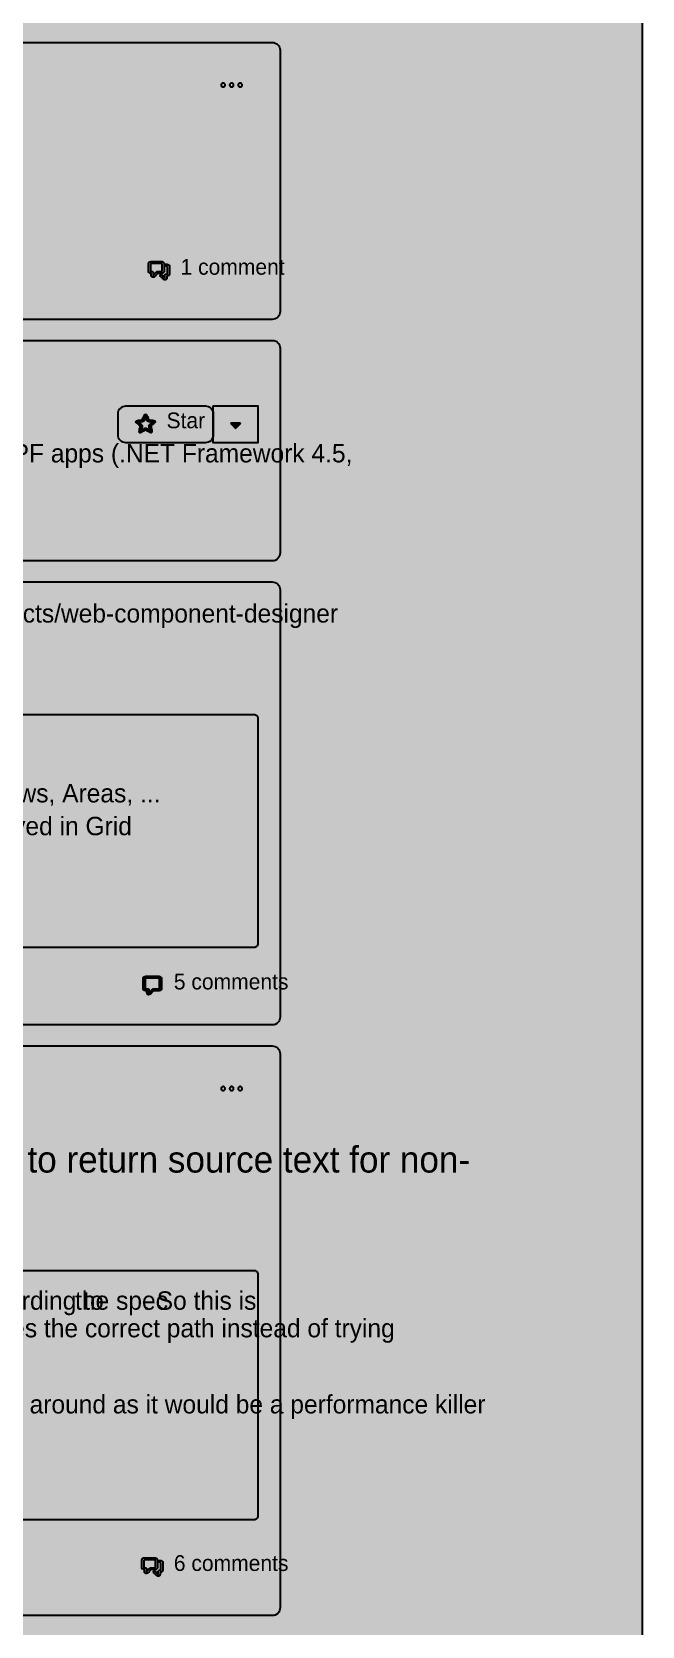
# Model space of a CAD drawing. Extents: x 0 to 2255, y 1 to 8699.
# Drawn here: x 815 to 1280, y 2908 to 4123 of the extents above; entities that cross this region are included whole.
import ezdxf

# ---------------------------------------------------------------- set-up
doc = ezdxf.new("R2010")
doc.units = 0

msp = doc.modelspace()

# ---------------------------------------------------------------- hatches: boundary and pattern name
at = {"true_color": 0x0d1117}
for points in [[(0, 8699), (1280, 8699), (1280, 0.8), (0, 0.8)], [(0, 8635), (1280, 8635), (1280, 0.8), (0, 0.8)], [(350, 4114.6), (998, 4114.6), (998, 4114.6), (999.2, 4114.5), (1000.3, 4114.1), (1001.4, 4113.6), (1002.3, 4112.8), (1003, 4111.9), (1003.6, 4110.9), (1003.9, 4109.8), (1004, 4108.6), (1004, 3909.6), (1004, 3909.6), (1003.9, 3908.4), (1003.6, 3907.3), (1003, 3906.3), (1002.3, 3905.3), (1001.4, 3904.6), (1000.3, 3904), (999.2, 3903.7), (998, 3903.6), (350, 3903.6), (350, 3903.6), (348.8, 3903.7), (347.7, 3904), (346.7, 3904.6), (345.8, 3905.3), (345, 3906.3), (344.5, 3907.3), (344.1, 3908.4), (344, 3909.6), (344, 4108.6), (344, 4108.6), (344.1, 4109.8), (344.5, 4110.9), (345, 4111.9), (345.8, 4112.8), (346.7, 4113.6), (347.7, 4114.1), (348.8, 4114.5), (350, 4114.6)], [(350, 3887.6), (998, 3887.6), (998, 3887.6), (999.2, 3887.5), (1000.3, 3887.1), (1001.4, 3886.6), (1002.3, 3885.8), (1003, 3884.9), (1003.6, 3883.9), (1003.9, 3882.8), (1004, 3881.6), (1004, 3725.6), (1004, 3725.6), (1003.9, 3724.4), (1003.6, 3723.3), (1003, 3722.3), (1002.3, 3721.3), (1001.4, 3720.6), (1000.3, 3720), (999.2, 3719.7), (998, 3719.6), (350, 3719.6), (350, 3719.6), (348.8, 3719.7), (347.7, 3720), (346.7, 3720.6), (345.8, 3721.3), (345, 3722.3), (344.5, 3723.3), (344.1, 3724.4), (344, 3725.6), (344, 3881.6), (344, 3881.6), (344.1, 3882.8), (344.5, 3883.9), (345, 3884.9), (345.8, 3885.8), (346.7, 3886.6), (347.7, 3887.1), (348.8, 3887.5), (350, 3887.6)], [(350, 3703.6), (998, 3703.6), (998, 3703.6), (999.2, 3703.5), (1000.3, 3703.1), (1001.4, 3702.6), (1002.3, 3701.8), (1003, 3700.9), (1003.6, 3699.9), (1003.9, 3698.8), (1004, 3697.6), (1004, 3372.1), (1004, 3372.1), (1003.9, 3370.9), (1003.6, 3369.8), (1003, 3368.8), (1002.3, 3367.8), (1001.4, 3367.1), (1000.3, 3366.5), (999.2, 3366.2), (998, 3366.1), (350, 3366.1), (350, 3366.1), (348.8, 3366.2), (347.7, 3366.5), (346.7, 3367.1), (345.8, 3367.8), (345, 3368.8), (344.5, 3369.8), (344.1, 3370.9), (344, 3372.1), (344, 3697.6), (344, 3697.6), (344.1, 3698.8), (344.5, 3699.9), (345, 3700.9), (345.8, 3701.8), (346.7, 3702.6), (347.7, 3703.1), (348.8, 3703.5), (350, 3703.6)], [(350, 3350.1), (998, 3350.1), (998, 3350.1), (999.2, 3350), (1000.3, 3349.6), (1001.4, 3349.1), (1002.3, 3348.3), (1003, 3347.4), (1003.6, 3346.4), (1003.9, 3345.3), (1004, 3344.1), (1004, 2922.1), (1004, 2922.1), (1003.9, 2920.9), (1003.6, 2919.8), (1003, 2918.8), (1002.3, 2917.8), (1001.4, 2917.1), (1000.3, 2916.5), (999.2, 2916.2), (998, 2916.1), (350, 2916.1), (350, 2916.1), (348.8, 2916.2), (347.7, 2916.5), (346.7, 2917.1), (345.8, 2917.8), (345, 2918.8), (344.5, 2919.8), (344.1, 2920.9), (344, 2922.1), (344, 3344.1), (344, 3344.1), (344.1, 3345.3), (344.5, 3346.4), (345, 3347.4), (345.8, 3348.3), (346.7, 3349.1), (347.7, 3349.6), (348.8, 3350), (350, 3350.1)]]:
    msp.add_hatch(color=256, dxfattribs=at).paths.add_polyline_path(points, flags=0)
at = {"true_color": 0x010409}
msp.add_hatch(color=256, dxfattribs=at).paths.add_polyline_path([(0, 8635), (1280, 8635), (1280, 0.8), (0, 0.8)], flags=0)
at = {"true_color": 0x9198a1}
h = msp.add_hatch(color=256, dxfattribs=at)
h.paths.add_polyline_path([(967, 4080.6), (967.2, 4080.6), (967.3, 4080.6), (967.5, 4080.6), (967.6, 4080.7), (967.7, 4080.8), (967.9, 4080.8), (968, 4080.9), (968.1, 4081), (968.2, 4081.1), (968.3, 4081.3), (968.4, 4081.4), (968.4, 4081.5), (968.5, 4081.6), (968.5, 4081.8), (968.5, 4081.9), (968.5, 4082.1), (968.5, 4082.2), (968.5, 4082.4), (968.5, 4082.5), (968.4, 4082.7), (968.4, 4082.8), (968.3, 4082.9), (968.2, 4083), (968.1, 4083.1), (968, 4083.2), (967.9, 4083.3), (967.7, 4083.4), (967.6, 4083.5), (967.5, 4083.5), (967.3, 4083.6), (967.2, 4083.6), (967, 4083.6), (966.9, 4083.6), (966.7, 4083.6), (966.6, 4083.5), (966.5, 4083.5), (966.3, 4083.4), (966.2, 4083.3), (966.1, 4083.2), (966, 4083.1), (965.9, 4083), (965.8, 4082.9), (965.7, 4082.8), (965.6, 4082.7), (965.6, 4082.5), (965.6, 4082.4), (965.5, 4082.2), (965.5, 4082.1), (965.5, 4081.9), (965.6, 4081.8), (965.6, 4081.6), (965.6, 4081.5), (965.7, 4081.4), (965.8, 4081.3), (965.9, 4081.1), (966, 4081), (966.1, 4080.9), (966.2, 4080.8), (966.3, 4080.8), (966.5, 4080.7), (966.6, 4080.6), (966.7, 4080.6), (966.9, 4080.6), (967, 4080.6)], flags=0)
h.paths.add_polyline_path([(960.5, 4080.6), (960.7, 4080.6), (960.8, 4080.6), (961, 4080.6), (961.1, 4080.7), (961.2, 4080.8), (961.4, 4080.8), (961.5, 4080.9), (961.6, 4081), (961.7, 4081.1), (961.8, 4081.3), (961.9, 4081.4), (961.9, 4081.5), (962, 4081.6), (962, 4081.8), (962, 4081.9), (962, 4082.1), (962, 4082.2), (962, 4082.4), (962, 4082.5), (961.9, 4082.7), (961.9, 4082.8), (961.8, 4082.9), (961.7, 4083), (961.6, 4083.1), (961.5, 4083.2), (961.4, 4083.3), (961.2, 4083.4), (961.1, 4083.5), (961, 4083.5), (960.8, 4083.6), (960.7, 4083.6), (960.5, 4083.6), (960.4, 4083.6), (960.2, 4083.6), (960.1, 4083.5), (960, 4083.5), (959.8, 4083.4), (959.7, 4083.3), (959.6, 4083.2), (959.5, 4083.1), (959.4, 4083), (959.3, 4082.9), (959.2, 4082.8), (959.1, 4082.7), (959.1, 4082.5), (959.1, 4082.4), (959, 4082.2), (959, 4082.1), (959, 4081.9), (959.1, 4081.8), (959.1, 4081.6), (959.1, 4081.5), (959.2, 4081.4), (959.3, 4081.3), (959.4, 4081.1), (959.5, 4081), (959.6, 4080.9), (959.7, 4080.8), (959.8, 4080.8), (960, 4080.7), (960.1, 4080.6), (960.2, 4080.6), (960.4, 4080.6), (960.5, 4080.6)], flags=0)
h.paths.add_polyline_path([(973.5, 4080.6), (973.7, 4080.6), (973.8, 4080.6), (974, 4080.6), (974.1, 4080.7), (974.2, 4080.8), (974.4, 4080.8), (974.5, 4080.9), (974.6, 4081), (974.7, 4081.1), (974.8, 4081.3), (974.9, 4081.4), (974.9, 4081.5), (975, 4081.6), (975, 4081.8), (975, 4081.9), (975, 4082.1), (975, 4082.2), (975, 4082.4), (975, 4082.5), (974.9, 4082.7), (974.9, 4082.8), (974.8, 4082.9), (974.7, 4083), (974.6, 4083.1), (974.5, 4083.2), (974.4, 4083.3), (974.2, 4083.4), (974.1, 4083.5), (974, 4083.5), (973.8, 4083.6), (973.7, 4083.6), (973.5, 4083.6), (973.4, 4083.6), (973.2, 4083.6), (973.1, 4083.5), (973, 4083.5), (972.8, 4083.4), (972.7, 4083.3), (972.6, 4083.2), (972.5, 4083.1), (972.4, 4083), (972.3, 4082.9), (972.2, 4082.8), (972.1, 4082.7), (972.1, 4082.5), (972.1, 4082.4), (972, 4082.2), (972, 4082.1), (972, 4081.9), (972.1, 4081.8), (972.1, 4081.6), (972.1, 4081.5), (972.2, 4081.4), (972.3, 4081.3), (972.4, 4081.1), (972.5, 4081), (972.6, 4080.9), (972.7, 4080.8), (972.8, 4080.8), (973, 4080.7), (973.1, 4080.6), (973.2, 4080.6), (973.4, 4080.6), (973.5, 4080.6)], flags=0)
h = msp.add_hatch(color=256, dxfattribs=at)
h.paths.add_polyline_path([(905.4, 3947.6), (906, 3947.6), (906.7, 3947.6), (907.4, 3947.6), (908, 3947.6), (908.7, 3947.6), (909.4, 3947.6), (910, 3947.6), (910.7, 3947.6), (911.3, 3947.6), (912, 3947.6), (912.7, 3947.6), (913.3, 3947.6), (914, 3947.6), (914.6, 3947.4), (915.2, 3947), (915.5, 3946.4), (915.6, 3945.8), (915.6, 3945.1), (915.6, 3944.5), (915.6, 3943.8), (915.6, 3943.1), (915.6, 3942.5), (915.6, 3941.8), (915.6, 3941.1), (915.6, 3940.5), (915.5, 3939.8), (915.2, 3939.2), (914.7, 3938.8), (914.1, 3938.6), (913.4, 3938.6), (912.8, 3938.6), (912.1, 3938.6), (911.4, 3938.6), (910.8, 3938.6), (910.3, 3938.2), (909.8, 3937.7), (909.3, 3937.2), (908.9, 3936.8), (908.4, 3936.3), (907.9, 3935.8), (907.3, 3935.6), (906.6, 3935.7), (906.1, 3936), (905.7, 3936.5), (905.6, 3937.2), (905.6, 3937.9), (905.6, 3938.5), (905, 3938.6), (904.4, 3938.9), (903.9, 3939.3), (903.7, 3939.9), (903.6, 3940.6), (903.6, 3941.3), (903.6, 3941.9), (903.6, 3942.6), (903.6, 3943.3), (903.6, 3943.9), (903.6, 3944.6), (903.6, 3945.3), (903.6, 3945.9), (903.8, 3946.6), (904.2, 3947.1), (904.7, 3947.5), (905.4, 3947.6)], flags=0)
h.paths.add_polyline_path([(905.1, 3945.8), (905.1, 3945.3), (905.1, 3944.8), (905.1, 3944.3), (905.1, 3943.7), (905.1, 3943.2), (905.1, 3942.7), (905.1, 3942.2), (905.1, 3941.7), (905.1, 3941.1), (905.1, 3940.6), (905.2, 3940.1), (905.7, 3940.1), (906.3, 3940.1), (906.8, 3940), (907.1, 3939.6), (907.1, 3939.1), (907.1, 3938.5), (907.1, 3938), (907.1, 3937.5), (907.2, 3937.3), (907.6, 3937.6), (908, 3938), (908.3, 3938.4), (908.7, 3938.7), (909.1, 3939.1), (909.4, 3939.5), (909.8, 3939.8), (910.3, 3940.1), (910.8, 3940.1), (911.3, 3940.1), (911.8, 3940.1), (912.4, 3940.1), (912.9, 3940.1), (913.4, 3940.1), (913.9, 3940.1), (914.1, 3940.5), (914.1, 3941), (914.1, 3941.6), (914.1, 3942.1), (914.1, 3942.6), (914.1, 3943.1), (914.1, 3943.6), (914.1, 3944.2), (914.1, 3944.7), (914.1, 3945.2), (914.1, 3945.7), (913.8, 3946.1), (913.3, 3946.1), (912.8, 3946.1), (912.3, 3946.1), (911.8, 3946.1), (911.2, 3946.1), (910.7, 3946.1), (910.2, 3946.1), (909.7, 3946.1), (909.1, 3946.1), (908.6, 3946.1), (908.1, 3946.1), (907.6, 3946.1), (907.1, 3946.1), (906.5, 3946.1), (906, 3946.1), (905.5, 3946.1), (905.1, 3945.8)], flags=0)
h.paths.add_polyline_path([(918.1, 3943.8), (917.6, 3944.1), (917.1, 3944.2), (916.7, 3944.6), (916.7, 3945.2), (917.2, 3945.6), (917.8, 3945.6), (918.4, 3945.5), (918.9, 3945.2), (919.3, 3944.8), (919.6, 3944.2), (919.6, 3943.6), (919.6, 3943), (919.6, 3942.4), (919.6, 3941.8), (919.6, 3941.2), (919.6, 3940.6), (919.6, 3940), (919.6, 3939.4), (919.6, 3938.7), (919.6, 3938.1), (919.4, 3937.6), (919.1, 3937.1), (918.6, 3936.7), (918, 3936.6), (917.6, 3936.3), (917.6, 3935.7), (917.6, 3935.1), (917.5, 3934.5), (917.2, 3934), (916.7, 3933.7), (916.1, 3933.6), (915.5, 3933.7), (915, 3934.1), (914.6, 3934.5), (914.2, 3935), (913.7, 3935.4), (913.3, 3935.8), (912.9, 3936.3), (912.6, 3936.8), (912.8, 3937.4), (913.3, 3937.6), (913.9, 3937.4), (914.3, 3936.9), (914.7, 3936.5), (915.2, 3936.1), (915.6, 3935.6), (916, 3935.2), (916.1, 3935.6), (916.1, 3936.3), (916.1, 3936.9), (916.1, 3937.5), (916.5, 3938), (917.1, 3938.1), (917.7, 3938.1), (918.1, 3938.3), (918.1, 3939), (918.1, 3939.6), (918.1, 3940.2), (918.1, 3940.8), (918.1, 3941.4), (918.1, 3942), (918.1, 3942.6), (918.1, 3943.2), (918.1, 3943.8)], flags=0)
at = {"true_color": 0x212830}
for points in [[(886.4, 3837.6), (947, 3837.6), (947, 3837.6), (948.2, 3837.5), (949.3, 3837.1), (950.4, 3836.6), (951.3, 3835.8), (952, 3834.9), (952.6, 3833.9), (952.9, 3832.8), (953, 3831.6), (953, 3815.6), (953, 3815.6), (952.9, 3814.4), (952.6, 3813.3), (952, 3812.3), (951.3, 3811.3), (950.4, 3810.6), (949.3, 3810), (948.2, 3809.7), (947, 3809.6), (886.4, 3809.6), (886.4, 3809.6), (885.3, 3809.7), (884.1, 3810), (883.1, 3810.6), (882.2, 3811.3), (881.4, 3812.3), (880.9, 3813.3), (880.5, 3814.4), (880.4, 3815.6), (880.4, 3831.6), (880.4, 3831.6), (880.5, 3832.8), (880.9, 3833.9), (881.4, 3834.9), (882.2, 3835.8), (883.1, 3836.6), (884.1, 3837.1), (885.3, 3837.5), (886.4, 3837.6)], [(953, 3837.6), (987, 3837.6), (987, 3809.6), (953, 3809.6)]]:
    msp.add_hatch(color=256, dxfattribs=at).paths.add_polyline_path(points, flags=0)
at = {"true_color": 0x9198a1}
h = msp.add_hatch(color=256, dxfattribs=at)
h.paths.add_polyline_path([(901.4, 3831.3), (902.1, 3831), (902.4, 3830.2), (902.8, 3829.5), (903.1, 3828.8), (903.5, 3828.1), (903.8, 3827.4), (904.5, 3827), (905.2, 3826.9), (906, 3826.8), (906.8, 3826.7), (907.6, 3826.6), (908.4, 3826.4), (908.8, 3825.8), (908.5, 3825.1), (908, 3824.6), (907.4, 3824), (906.8, 3823.5), (906.3, 3822.9), (905.7, 3822.4), (905.7, 3821.6), (905.8, 3820.8), (905.9, 3820), (906.1, 3819.3), (906.2, 3818.5), (906.3, 3817.7), (905.7, 3817.2), (904.9, 3817.4), (904.2, 3817.8), (903.5, 3818.1), (902.8, 3818.5), (902.1, 3818.9), (901.4, 3819.2), (900.7, 3818.9), (900, 3818.5), (899.3, 3818.1), (898.6, 3817.8), (897.9, 3817.4), (897.2, 3817.2), (896.6, 3817.7), (896.7, 3818.5), (896.8, 3819.3), (896.9, 3820), (897.1, 3820.8), (897.2, 3821.6), (897.2, 3822.4), (896.6, 3822.9), (896, 3823.5), (895.5, 3824), (894.9, 3824.6), (894.3, 3825.1), (894, 3825.8), (894.5, 3826.4), (895.3, 3826.6), (896, 3826.7), (896.8, 3826.8), (897.6, 3826.9), (898.4, 3827), (899, 3827.4), (899.4, 3828.1), (899.7, 3828.8), (900.1, 3829.5), (900.4, 3830.2), (900.8, 3831), (901.4, 3831.3)], flags=0)
h.paths.add_polyline_path([(901.4, 3828.9), (901.2, 3828.4), (901, 3827.9), (900.7, 3827.4), (900.5, 3826.9), (900.2, 3826.4), (900, 3826), (899.5, 3825.7), (899, 3825.6), (898.4, 3825.5), (897.9, 3825.4), (897.4, 3825.4), (896.8, 3825.3), (896.5, 3825.1), (896.9, 3824.8), (897.2, 3824.4), (897.6, 3824), (898, 3823.6), (898.4, 3823.2), (898.8, 3822.8), (898.8, 3822.3), (898.7, 3821.8), (898.6, 3821.2), (898.6, 3820.7), (898.5, 3820.2), (898.4, 3819.6), (898.5, 3819.4), (899, 3819.6), (899.5, 3819.9), (900, 3820.2), (900.4, 3820.4), (900.9, 3820.7), (901.4, 3820.8), (901.9, 3820.7), (902.4, 3820.4), (902.9, 3820.2), (903.4, 3819.9), (903.9, 3819.6), (904.4, 3819.4), (904.5, 3819.6), (904.4, 3820.2), (904.3, 3820.7), (904.2, 3821.2), (904.1, 3821.8), (904, 3822.3), (904.1, 3822.8), (904.4, 3823.2), (904.8, 3823.6), (905.2, 3824), (905.6, 3824.4), (906, 3824.8), (906.4, 3825.1), (906, 3825.3), (905.5, 3825.4), (905, 3825.4), (904.4, 3825.5), (903.9, 3825.6), (903.3, 3825.7), (902.9, 3826), (902.6, 3826.4), (902.4, 3826.9), (902.2, 3827.4), (901.9, 3827.9), (901.7, 3828.4), (901.4, 3828.9)], flags=0)
msp.add_hatch(color=256, dxfattribs=at).paths.add_polyline_path([(966.5, 3824.2), (966.7, 3824), (966.9, 3823.8), (967.1, 3823.6), (967.3, 3823.4), (967.5, 3823.2), (967.7, 3823), (967.9, 3822.8), (968, 3822.6), (968.2, 3822.4), (968.4, 3822.2), (968.6, 3822), (968.8, 3821.8), (969, 3821.6), (969.2, 3821.4), (969.4, 3821.2), (969.6, 3821), (969.8, 3820.8), (970.1, 3820.7), (970.3, 3820.9), (970.5, 3821.1), (970.7, 3821.3), (970.9, 3821.5), (971.1, 3821.7), (971.3, 3821.9), (971.5, 3822), (971.7, 3822.2), (971.9, 3822.4), (972.1, 3822.6), (972.3, 3822.8), (972.5, 3823), (972.7, 3823.2), (972.9, 3823.4), (973.1, 3823.6), (973.3, 3823.8), (973.5, 3824), (973.7, 3824.2), (973.6, 3824.5), (973.3, 3824.6), (973.1, 3824.6), (972.8, 3824.6), (972.5, 3824.6), (972.2, 3824.6), (971.9, 3824.6), (971.7, 3824.6), (971.4, 3824.6), (971.1, 3824.6), (970.8, 3824.6), (970.5, 3824.6), (970.3, 3824.6), (970, 3824.6), (969.7, 3824.6), (969.4, 3824.6), (969.1, 3824.6), (968.9, 3824.6), (968.6, 3824.6), (968.3, 3824.6), (968, 3824.6), (967.7, 3824.6), (967.5, 3824.6), (967.2, 3824.6), (966.9, 3824.6), (966.6, 3824.6), (966.4, 3824.4), (966.5, 3824.2)], flags=0)
at = {"true_color": 0x151b23}
for points in [[(364, 3602.6), (984, 3602.6), (984, 3602.6), (984.6, 3602.5), (985.2, 3602.4), (985.7, 3602.1), (986.2, 3601.7), (986.5, 3601.3), (986.8, 3600.7), (987, 3600.2), (987, 3599.6), (987, 3428.1), (987, 3428.1), (987, 3427.5), (986.8, 3426.9), (986.5, 3426.4), (986.2, 3426), (985.7, 3425.6), (985.2, 3425.3), (984.6, 3425.1), (984, 3425.1), (364, 3425.1), (364, 3425.1), (363.4, 3425.1), (362.9, 3425.3), (362.3, 3425.6), (361.9, 3426), (361.5, 3426.4), (361.2, 3426.9), (361.1, 3427.5), (361, 3428.1), (361, 3599.6), (361, 3599.6), (361.1, 3600.2), (361.2, 3600.7), (361.5, 3601.3), (361.9, 3601.7), (362.3, 3602.1), (362.9, 3602.4), (363.4, 3602.5), (364, 3602.6)], [(364, 3179.1), (984, 3179.1), (984, 3179.1), (984.6, 3179), (985.2, 3178.9), (985.7, 3178.6), (986.2, 3178.2), (986.5, 3177.8), (986.8, 3177.2), (987, 3176.7), (987, 3176.1), (987, 2992.1), (987, 2992.1), (987, 2991.5), (986.8, 2990.9), (986.5, 2990.4), (986.2, 2990), (985.7, 2989.6), (985.2, 2989.3), (984.6, 2989.1), (984, 2989.1), (364, 2989.1), (364, 2989.1), (363.4, 2989.1), (362.9, 2989.3), (362.3, 2989.6), (361.9, 2990), (361.5, 2990.4), (361.2, 2990.9), (361.1, 2991.5), (361, 2992.1), (361, 3176.1), (361, 3176.1), (361.1, 3176.7), (361.2, 3177.2), (361.5, 3177.8), (361.9, 3178.2), (362.3, 3178.6), (362.9, 3178.9), (363.4, 3179), (364, 3179.1)]]:
    msp.add_hatch(color=256, dxfattribs=at).paths.add_polyline_path(points, flags=0)
at = {"true_color": 0x9198a1}
h = msp.add_hatch(color=256, dxfattribs=at)
h.paths.add_polyline_path([(899.5, 3401.3), (899.7, 3402.1), (900.2, 3402.7), (900.9, 3403), (901.7, 3403.1), (902.5, 3403.1), (903.3, 3403.1), (904, 3403.1), (904.8, 3403.1), (905.6, 3403.1), (906.4, 3403.1), (907.2, 3403.1), (908, 3403.1), (908.8, 3403.1), (909.6, 3403.1), (910.4, 3403.1), (911.2, 3403.1), (911.9, 3403.1), (912.7, 3402.8), (913.2, 3402.3), (913.5, 3401.5), (913.5, 3400.7), (913.5, 3400), (913.5, 3399.2), (913.5, 3398.4), (913.5, 3397.6), (913.5, 3396.8), (913.5, 3396), (913.5, 3395.2), (913.5, 3394.4), (913.5, 3393.6), (913.2, 3392.9), (912.7, 3392.3), (911.9, 3392.1), (911.2, 3392.1), (910.4, 3392.1), (909.6, 3392.1), (908.8, 3392.1), (908, 3392.1), (907.3, 3391.8), (906.8, 3391.3), (906.2, 3390.7), (905.6, 3390.1), (905.1, 3389.6), (904.4, 3389.2), (903.7, 3389.1), (903, 3389.5), (902.6, 3390.2), (902.5, 3390.9), (902.5, 3391.7), (902.1, 3392.1), (901.3, 3392.1), (900.5, 3392.3), (899.9, 3392.7), (899.6, 3393.4), (899.5, 3394.2), (899.5, 3395), (899.5, 3395.8), (899.5, 3396.6), (899.5, 3397.4), (899.5, 3398.2), (899.5, 3399), (899.5, 3399.8), (899.5, 3400.5), (899.5, 3401.3)], flags=0)
h.paths.add_polyline_path([(901.3, 3401.6), (901, 3401.1), (901, 3400.4), (901, 3399.8), (901, 3399.1), (901, 3398.5), (901, 3397.8), (901, 3397.2), (901, 3396.6), (901, 3395.9), (901, 3395.3), (901, 3394.6), (901, 3394), (901.4, 3393.6), (902, 3393.6), (902.7, 3393.6), (903.3, 3393.6), (903.9, 3393.3), (904, 3392.7), (904, 3392), (904, 3391.4), (904, 3390.7), (904.4, 3391), (904.9, 3391.5), (905.3, 3392), (905.8, 3392.4), (906.2, 3392.9), (906.7, 3393.3), (907.3, 3393.6), (907.9, 3393.6), (908.6, 3393.6), (909.2, 3393.6), (909.9, 3393.6), (910.5, 3393.6), (911.2, 3393.6), (911.8, 3393.6), (912, 3394.1), (912, 3394.8), (912, 3395.4), (912, 3396.1), (912, 3396.7), (912, 3397.4), (912, 3398), (912, 3398.7), (912, 3399.3), (912, 3399.9), (912, 3400.6), (912, 3401.2), (911.6, 3401.6), (911, 3401.6), (910.3, 3401.6), (909.7, 3401.6), (909, 3401.6), (908.4, 3401.6), (907.7, 3401.6), (907.1, 3401.6), (906.4, 3401.6), (905.8, 3401.6), (905.1, 3401.6), (904.5, 3401.6), (903.9, 3401.6), (903.2, 3401.6), (902.6, 3401.6), (901.9, 3401.6), (901.3, 3401.6)], flags=0)
h = msp.add_hatch(color=256, dxfattribs=at)
h.paths.add_polyline_path([(967, 3316.1), (967.2, 3316.1), (967.3, 3316.1), (967.5, 3316.1), (967.6, 3316.2), (967.7, 3316.3), (967.9, 3316.3), (968, 3316.4), (968.1, 3316.5), (968.2, 3316.6), (968.3, 3316.8), (968.4, 3316.9), (968.4, 3317), (968.5, 3317.1), (968.5, 3317.3), (968.5, 3317.4), (968.5, 3317.6), (968.5, 3317.7), (968.5, 3317.9), (968.5, 3318), (968.4, 3318.2), (968.4, 3318.3), (968.3, 3318.4), (968.2, 3318.5), (968.1, 3318.6), (968, 3318.7), (967.9, 3318.8), (967.7, 3318.9), (967.6, 3319), (967.5, 3319), (967.3, 3319.1), (967.2, 3319.1), (967, 3319.1), (966.9, 3319.1), (966.7, 3319.1), (966.6, 3319), (966.5, 3319), (966.3, 3318.9), (966.2, 3318.8), (966.1, 3318.7), (966, 3318.6), (965.9, 3318.5), (965.8, 3318.4), (965.7, 3318.3), (965.6, 3318.2), (965.6, 3318), (965.6, 3317.9), (965.5, 3317.7), (965.5, 3317.6), (965.5, 3317.4), (965.6, 3317.3), (965.6, 3317.1), (965.6, 3317), (965.7, 3316.9), (965.8, 3316.8), (965.9, 3316.6), (966, 3316.5), (966.1, 3316.4), (966.2, 3316.3), (966.3, 3316.3), (966.5, 3316.2), (966.6, 3316.1), (966.7, 3316.1), (966.9, 3316.1), (967, 3316.1)], flags=0)
h.paths.add_polyline_path([(960.5, 3316.1), (960.7, 3316.1), (960.8, 3316.1), (961, 3316.1), (961.1, 3316.2), (961.2, 3316.3), (961.4, 3316.3), (961.5, 3316.4), (961.6, 3316.5), (961.7, 3316.6), (961.8, 3316.8), (961.9, 3316.9), (961.9, 3317), (962, 3317.1), (962, 3317.3), (962, 3317.4), (962, 3317.6), (962, 3317.7), (962, 3317.9), (962, 3318), (961.9, 3318.2), (961.9, 3318.3), (961.8, 3318.4), (961.7, 3318.5), (961.6, 3318.6), (961.5, 3318.7), (961.4, 3318.8), (961.2, 3318.9), (961.1, 3319), (961, 3319), (960.8, 3319.1), (960.7, 3319.1), (960.5, 3319.1), (960.4, 3319.1), (960.2, 3319.1), (960.1, 3319), (960, 3319), (959.8, 3318.9), (959.7, 3318.8), (959.6, 3318.7), (959.5, 3318.6), (959.4, 3318.5), (959.3, 3318.4), (959.2, 3318.3), (959.1, 3318.2), (959.1, 3318), (959.1, 3317.9), (959, 3317.7), (959, 3317.6), (959, 3317.4), (959.1, 3317.3), (959.1, 3317.1), (959.1, 3317), (959.2, 3316.9), (959.3, 3316.8), (959.4, 3316.6), (959.5, 3316.5), (959.6, 3316.4), (959.7, 3316.3), (959.8, 3316.3), (960, 3316.2), (960.1, 3316.1), (960.2, 3316.1), (960.4, 3316.1), (960.5, 3316.1)], flags=0)
h.paths.add_polyline_path([(973.5, 3316.1), (973.7, 3316.1), (973.8, 3316.1), (974, 3316.1), (974.1, 3316.2), (974.2, 3316.3), (974.4, 3316.3), (974.5, 3316.4), (974.6, 3316.5), (974.7, 3316.6), (974.8, 3316.8), (974.9, 3316.9), (974.9, 3317), (975, 3317.1), (975, 3317.3), (975, 3317.4), (975, 3317.6), (975, 3317.7), (975, 3317.9), (975, 3318), (974.9, 3318.2), (974.9, 3318.3), (974.8, 3318.4), (974.7, 3318.5), (974.6, 3318.6), (974.5, 3318.7), (974.4, 3318.8), (974.2, 3318.9), (974.1, 3319), (974, 3319), (973.8, 3319.1), (973.7, 3319.1), (973.5, 3319.1), (973.4, 3319.1), (973.2, 3319.1), (973.1, 3319), (973, 3319), (972.8, 3318.9), (972.7, 3318.8), (972.6, 3318.7), (972.5, 3318.6), (972.4, 3318.5), (972.3, 3318.4), (972.2, 3318.3), (972.1, 3318.2), (972.1, 3318), (972.1, 3317.9), (972, 3317.7), (972, 3317.6), (972, 3317.4), (972.1, 3317.3), (972.1, 3317.1), (972.1, 3317), (972.2, 3316.9), (972.3, 3316.8), (972.4, 3316.6), (972.5, 3316.5), (972.6, 3316.4), (972.7, 3316.3), (972.8, 3316.3), (973, 3316.2), (973.1, 3316.1), (973.2, 3316.1), (973.4, 3316.1), (973.5, 3316.1)], flags=0)
h = msp.add_hatch(color=256, dxfattribs=at)
h.paths.add_polyline_path([(900.3, 2960.1), (900.9, 2960.1), (901.6, 2960.1), (902.3, 2960.1), (902.9, 2960.1), (903.6, 2960.1), (904.3, 2960.1), (904.9, 2960.1), (905.6, 2960.1), (906.2, 2960.1), (906.9, 2960.1), (907.6, 2960.1), (908.2, 2960.1), (908.9, 2960.1), (909.5, 2959.9), (910.1, 2959.5), (910.4, 2958.9), (910.5, 2958.3), (910.5, 2957.6), (910.5, 2957), (910.5, 2956.3), (910.5, 2955.6), (910.5, 2955), (910.5, 2954.3), (910.5, 2953.6), (910.5, 2953), (910.4, 2952.3), (910.1, 2951.7), (909.6, 2951.3), (909, 2951.1), (908.3, 2951.1), (907.7, 2951.1), (907, 2951.1), (906.3, 2951.1), (905.7, 2951.1), (905.2, 2950.7), (904.7, 2950.2), (904.2, 2949.7), (903.8, 2949.3), (903.3, 2948.8), (902.8, 2948.3), (902.2, 2948.1), (901.5, 2948.2), (901, 2948.5), (900.6, 2949), (900.5, 2949.7), (900.5, 2950.4), (900.5, 2951), (899.9, 2951.1), (899.3, 2951.4), (898.8, 2951.8), (898.6, 2952.4), (898.5, 2953.1), (898.5, 2953.8), (898.5, 2954.4), (898.5, 2955.1), (898.5, 2955.8), (898.5, 2956.4), (898.5, 2957.1), (898.5, 2957.8), (898.5, 2958.4), (898.7, 2959.1), (899.1, 2959.6), (899.6, 2960), (900.3, 2960.1)], flags=0)
h.paths.add_polyline_path([(900, 2958.3), (900, 2957.8), (900, 2957.3), (900, 2956.8), (900, 2956.2), (900, 2955.7), (900, 2955.2), (900, 2954.7), (900, 2954.2), (900, 2953.6), (900, 2953.1), (900.1, 2952.6), (900.6, 2952.6), (901.2, 2952.6), (901.7, 2952.5), (902, 2952.1), (902, 2951.6), (902, 2951), (902, 2950.5), (902, 2950), (902.1, 2949.8), (902.5, 2950.1), (902.9, 2950.5), (903.2, 2950.9), (903.6, 2951.2), (904, 2951.6), (904.3, 2952), (904.7, 2952.3), (905.2, 2952.6), (905.7, 2952.6), (906.2, 2952.6), (906.7, 2952.6), (907.3, 2952.6), (907.8, 2952.6), (908.3, 2952.6), (908.8, 2952.6), (909, 2953), (909, 2953.5), (909, 2954.1), (909, 2954.6), (909, 2955.1), (909, 2955.6), (909, 2956.1), (909, 2956.7), (909, 2957.2), (909, 2957.7), (909, 2958.2), (908.7, 2958.6), (908.2, 2958.6), (907.7, 2958.6), (907.2, 2958.6), (906.7, 2958.6), (906.1, 2958.6), (905.6, 2958.6), (905.1, 2958.6), (904.6, 2958.6), (904, 2958.6), (903.5, 2958.6), (903, 2958.6), (902.5, 2958.6), (902, 2958.6), (901.4, 2958.6), (900.9, 2958.6), (900.4, 2958.6), (900, 2958.3)], flags=0)
h.paths.add_polyline_path([(913, 2956.3), (912.5, 2956.6), (911.9, 2956.7), (911.6, 2957.1), (911.6, 2957.7), (912.1, 2958.1), (912.7, 2958.1), (913.3, 2958), (913.8, 2957.7), (914.2, 2957.3), (914.5, 2956.7), (914.5, 2956.1), (914.5, 2955.5), (914.5, 2954.9), (914.5, 2954.3), (914.5, 2953.7), (914.5, 2953.1), (914.5, 2952.5), (914.5, 2951.9), (914.5, 2951.2), (914.5, 2950.6), (914.3, 2950.1), (914, 2949.6), (913.5, 2949.2), (912.9, 2949.1), (912.5, 2948.8), (912.5, 2948.2), (912.5, 2947.6), (912.4, 2947), (912.1, 2946.5), (911.6, 2946.2), (911, 2946.1), (910.4, 2946.2), (909.9, 2946.6), (909.5, 2947), (909.1, 2947.5), (908.6, 2947.9), (908.2, 2948.3), (907.8, 2948.8), (907.5, 2949.3), (907.7, 2949.9), (908.2, 2950.1), (908.8, 2949.9), (909.2, 2949.4), (909.6, 2949), (910.1, 2948.6), (910.5, 2948.1), (910.9, 2947.7), (911, 2948.1), (911, 2948.8), (911, 2949.4), (911, 2950), (911.4, 2950.5), (912, 2950.6), (912.6, 2950.6), (913, 2950.8), (913, 2951.5), (913, 2952.1), (913, 2952.7), (913, 2953.3), (913, 2953.9), (913, 2954.5), (913, 2955.1), (913, 2955.7), (913, 2956.3)], flags=0)

# ---------------------------------------------------------------- linework, layer by layer
at = {"true_color": 0x0d1117}
for points in [[(0, 8699), (1280, 8699), (1280, 0.8), (0, 0.8)], [(0, 8635), (1280, 8635), (1280, 0.8), (0, 0.8)]]:
    msp.add_lwpolyline(points, close=True, dxfattribs=at)
at = {"true_color": 0x010409}
msp.add_lwpolyline([(0, 8635), (1280, 8635), (1280, 0.8), (0, 0.8)], close=True, dxfattribs=at)
at = {"true_color": 0x3d444d}
for points in [[(350, 4114.6), (998, 4114.6), (998, 4114.6), (999.2, 4114.5), (1000.3, 4114.1), (1001.4, 4113.6), (1002.3, 4112.8), (1003, 4111.9), (1003.6, 4110.9), (1003.9, 4109.8), (1004, 4108.6), (1004, 3909.6), (1004, 3909.6), (1003.9, 3908.4), (1003.6, 3907.3), (1003, 3906.3), (1002.3, 3905.3), (1001.4, 3904.6), (1000.3, 3904), (999.2, 3903.7), (998, 3903.6), (350, 3903.6)], [(350, 3887.6), (998, 3887.6), (998, 3887.6), (999.2, 3887.5), (1000.3, 3887.1), (1001.4, 3886.6), (1002.3, 3885.8), (1003, 3884.9), (1003.6, 3883.9), (1003.9, 3882.8), (1004, 3881.6), (1004, 3725.6), (1004, 3725.6), (1003.9, 3724.4), (1003.6, 3723.3), (1003, 3722.3), (1002.3, 3721.3), (1001.4, 3720.6), (1000.3, 3720), (999.2, 3719.7), (998, 3719.6), (350, 3719.6)], [(350, 3703.6), (998, 3703.6), (998, 3703.6), (999.2, 3703.5), (1000.3, 3703.1), (1001.4, 3702.6), (1002.3, 3701.8), (1003, 3700.9), (1003.6, 3699.9), (1003.9, 3698.8), (1004, 3697.6), (1004, 3372.1), (1004, 3372.1), (1003.9, 3370.9), (1003.6, 3369.8), (1003, 3368.8), (1002.3, 3367.8), (1001.4, 3367.1), (1000.3, 3366.5), (999.2, 3366.2), (998, 3366.1), (350, 3366.1)], [(350, 3350.1), (998, 3350.1), (998, 3350.1), (999.2, 3350), (1000.3, 3349.6), (1001.4, 3349.1), (1002.3, 3348.3), (1003, 3347.4), (1003.6, 3346.4), (1003.9, 3345.3), (1004, 3344.1), (1004, 2922.1), (1004, 2922.1), (1003.9, 2920.9), (1003.6, 2919.8), (1003, 2918.8), (1002.3, 2917.8), (1001.4, 2917.1), (1000.3, 2916.5), (999.2, 2916.2), (998, 2916.1), (350, 2916.1)]]:
    msp.add_lwpolyline(points, dxfattribs=at)
at = {"true_color": 0x9198a1}
for points in [[(960.5, 4080.6), (960.7, 4080.6), (960.8, 4080.6), (961, 4080.6), (961.1, 4080.7), (961.2, 4080.8), (961.4, 4080.8), (961.5, 4080.9), (961.6, 4081), (961.7, 4081.1), (961.8, 4081.3), (961.9, 4081.4), (961.9, 4081.5), (962, 4081.6), (962, 4081.8), (962, 4081.9), (962, 4082.1), (962, 4082.2), (962, 4082.4), (962, 4082.5), (961.9, 4082.7), (961.9, 4082.8), (961.8, 4082.9), (961.7, 4083), (961.6, 4083.1), (961.5, 4083.2), (961.4, 4083.3), (961.2, 4083.4), (961.1, 4083.5), (961, 4083.5), (960.8, 4083.6), (960.7, 4083.6), (960.5, 4083.6), (960.4, 4083.6), (960.2, 4083.6), (960.1, 4083.5), (960, 4083.5), (959.8, 4083.4), (959.7, 4083.3), (959.6, 4083.2), (959.5, 4083.1), (959.4, 4083), (959.3, 4082.9), (959.2, 4082.8), (959.1, 4082.7), (959.1, 4082.5), (959.1, 4082.4), (959, 4082.2), (959, 4082.1), (959, 4081.9), (959.1, 4081.8), (959.1, 4081.6), (959.1, 4081.5), (959.2, 4081.4), (959.3, 4081.3), (959.4, 4081.1), (959.5, 4081), (959.6, 4080.9), (959.7, 4080.8), (959.8, 4080.8), (960, 4080.7), (960.1, 4080.6), (960.2, 4080.6), (960.4, 4080.6), (960.5, 4080.6)], [(967, 4080.6), (967.2, 4080.6), (967.3, 4080.6), (967.5, 4080.6), (967.6, 4080.7), (967.7, 4080.8), (967.9, 4080.8), (968, 4080.9), (968.1, 4081), (968.2, 4081.1), (968.3, 4081.3), (968.4, 4081.4), (968.4, 4081.5), (968.5, 4081.6), (968.5, 4081.8), (968.5, 4081.9), (968.5, 4082.1), (968.5, 4082.2), (968.5, 4082.4), (968.5, 4082.5), (968.4, 4082.7), (968.4, 4082.8), (968.3, 4082.9), (968.2, 4083), (968.1, 4083.1), (968, 4083.2), (967.9, 4083.3), (967.7, 4083.4), (967.6, 4083.5), (967.5, 4083.5), (967.3, 4083.6), (967.2, 4083.6), (967, 4083.6), (966.9, 4083.6), (966.7, 4083.6), (966.6, 4083.5), (966.5, 4083.5), (966.3, 4083.4), (966.2, 4083.3), (966.1, 4083.2), (966, 4083.1), (965.9, 4083), (965.8, 4082.9), (965.7, 4082.8), (965.6, 4082.7), (965.6, 4082.5), (965.6, 4082.4), (965.5, 4082.2), (965.5, 4082.1), (965.5, 4081.9), (965.6, 4081.8), (965.6, 4081.6), (965.6, 4081.5), (965.7, 4081.4), (965.8, 4081.3), (965.9, 4081.1), (966, 4081), (966.1, 4080.9), (966.2, 4080.8), (966.3, 4080.8), (966.5, 4080.7), (966.6, 4080.6), (966.7, 4080.6), (966.9, 4080.6), (967, 4080.6)], [(973.5, 4080.6), (973.7, 4080.6), (973.8, 4080.6), (974, 4080.6), (974.1, 4080.7), (974.2, 4080.8), (974.4, 4080.8), (974.5, 4080.9), (974.6, 4081), (974.7, 4081.1), (974.8, 4081.3), (974.9, 4081.4), (974.9, 4081.5), (975, 4081.6), (975, 4081.8), (975, 4081.9), (975, 4082.1), (975, 4082.2), (975, 4082.4), (975, 4082.5), (974.9, 4082.7), (974.9, 4082.8), (974.8, 4082.9), (974.7, 4083), (974.6, 4083.1), (974.5, 4083.2), (974.4, 4083.3), (974.2, 4083.4), (974.1, 4083.5), (974, 4083.5), (973.8, 4083.6), (973.7, 4083.6), (973.5, 4083.6), (973.4, 4083.6), (973.2, 4083.6), (973.1, 4083.5), (973, 4083.5), (972.8, 4083.4), (972.7, 4083.3), (972.6, 4083.2), (972.5, 4083.1), (972.4, 4083), (972.3, 4082.9), (972.2, 4082.8), (972.1, 4082.7), (972.1, 4082.5), (972.1, 4082.4), (972, 4082.2), (972, 4082.1), (972, 4081.9), (972.1, 4081.8), (972.1, 4081.6), (972.1, 4081.5), (972.2, 4081.4), (972.3, 4081.3), (972.4, 4081.1), (972.5, 4081), (972.6, 4080.9), (972.7, 4080.8), (972.8, 4080.8), (973, 4080.7), (973.1, 4080.6), (973.2, 4080.6), (973.4, 4080.6), (973.5, 4080.6)], [(905.4, 3947.6), (906, 3947.6), (906.7, 3947.6), (907.4, 3947.6), (908, 3947.6), (908.7, 3947.6), (909.4, 3947.6), (910, 3947.6), (910.7, 3947.6), (911.3, 3947.6), (912, 3947.6), (912.7, 3947.6), (913.3, 3947.6), (914, 3947.6), (914.6, 3947.4), (915.2, 3947), (915.5, 3946.4), (915.6, 3945.8), (915.6, 3945.1), (915.6, 3944.5), (915.6, 3943.8), (915.6, 3943.1), (915.6, 3942.5), (915.6, 3941.8), (915.6, 3941.1), (915.6, 3940.5), (915.5, 3939.8), (915.2, 3939.2), (914.7, 3938.8), (914.1, 3938.6), (913.4, 3938.6), (912.8, 3938.6), (912.1, 3938.6), (911.4, 3938.6), (910.8, 3938.6), (910.3, 3938.2), (909.8, 3937.7), (909.3, 3937.2), (908.9, 3936.8), (908.4, 3936.3), (907.9, 3935.8), (907.3, 3935.6), (906.6, 3935.7), (906.1, 3936), (905.7, 3936.5), (905.6, 3937.2), (905.6, 3937.9), (905.6, 3938.5), (905, 3938.6), (904.4, 3938.9), (903.9, 3939.3), (903.7, 3939.9), (903.6, 3940.6), (903.6, 3941.3), (903.6, 3941.9), (903.6, 3942.6), (903.6, 3943.3), (903.6, 3943.9), (903.6, 3944.6), (903.6, 3945.3), (903.6, 3945.9), (903.8, 3946.6), (904.2, 3947.1), (904.7, 3947.5), (905.4, 3947.6)], [(905.1, 3945.8), (905.1, 3945.3), (905.1, 3944.8), (905.1, 3944.3), (905.1, 3943.7), (905.1, 3943.2), (905.1, 3942.7), (905.1, 3942.2), (905.1, 3941.7), (905.1, 3941.1), (905.1, 3940.6), (905.2, 3940.1), (905.7, 3940.1), (906.3, 3940.1), (906.8, 3940), (907.1, 3939.6), (907.1, 3939.1), (907.1, 3938.5), (907.1, 3938), (907.1, 3937.5), (907.2, 3937.3), (907.6, 3937.6), (908, 3938), (908.3, 3938.4), (908.7, 3938.7), (909.1, 3939.1), (909.4, 3939.5), (909.8, 3939.8), (910.3, 3940.1), (910.8, 3940.1), (911.3, 3940.1), (911.8, 3940.1), (912.4, 3940.1), (912.9, 3940.1), (913.4, 3940.1), (913.9, 3940.1), (914.1, 3940.5), (914.1, 3941), (914.1, 3941.6), (914.1, 3942.1), (914.1, 3942.6), (914.1, 3943.1), (914.1, 3943.6), (914.1, 3944.2), (914.1, 3944.7), (914.1, 3945.2), (914.1, 3945.7), (913.8, 3946.1), (913.3, 3946.1), (912.8, 3946.1), (912.3, 3946.1), (911.8, 3946.1), (911.2, 3946.1), (910.7, 3946.1), (910.2, 3946.1), (909.7, 3946.1), (909.1, 3946.1), (908.6, 3946.1), (908.1, 3946.1), (907.6, 3946.1), (907.1, 3946.1), (906.5, 3946.1), (906, 3946.1), (905.5, 3946.1), (905.1, 3945.8)], [(918.1, 3943.8), (917.6, 3944.1), (917.1, 3944.2), (916.7, 3944.6), (916.7, 3945.2), (917.2, 3945.6), (917.8, 3945.6), (918.4, 3945.5), (918.9, 3945.2), (919.3, 3944.8), (919.6, 3944.2), (919.6, 3943.6), (919.6, 3943), (919.6, 3942.4), (919.6, 3941.8), (919.6, 3941.2), (919.6, 3940.6), (919.6, 3940), (919.6, 3939.4), (919.6, 3938.7), (919.6, 3938.1), (919.4, 3937.6), (919.1, 3937.1), (918.6, 3936.7), (918, 3936.6), (917.6, 3936.3), (917.6, 3935.7), (917.6, 3935.1), (917.5, 3934.5), (917.2, 3934), (916.7, 3933.7), (916.1, 3933.6), (915.5, 3933.7), (915, 3934.1), (914.6, 3934.5), (914.2, 3935), (913.7, 3935.4), (913.3, 3935.8), (912.9, 3936.3), (912.6, 3936.8), (912.8, 3937.4), (913.3, 3937.6), (913.9, 3937.4), (914.3, 3936.9), (914.7, 3936.5), (915.2, 3936.1), (915.6, 3935.6), (916, 3935.2), (916.1, 3935.6), (916.1, 3936.3), (916.1, 3936.9), (916.1, 3937.5), (916.5, 3938), (917.1, 3938.1), (917.7, 3938.1), (918.1, 3938.3), (918.1, 3939), (918.1, 3939.6), (918.1, 3940.2), (918.1, 3940.8), (918.1, 3941.4), (918.1, 3942), (918.1, 3942.6), (918.1, 3943.2), (918.1, 3943.8)], [(901.4, 3831.3), (902.1, 3831), (902.4, 3830.2), (902.8, 3829.5), (903.1, 3828.8), (903.5, 3828.1), (903.8, 3827.4), (904.5, 3827), (905.2, 3826.9), (906, 3826.8), (906.8, 3826.7), (907.6, 3826.6), (908.4, 3826.4), (908.8, 3825.8), (908.5, 3825.1), (908, 3824.6), (907.4, 3824), (906.8, 3823.5), (906.3, 3822.9), (905.7, 3822.4), (905.7, 3821.6), (905.8, 3820.8), (905.9, 3820), (906.1, 3819.3), (906.2, 3818.5), (906.3, 3817.7), (905.7, 3817.2), (904.9, 3817.4), (904.2, 3817.8), (903.5, 3818.1), (902.8, 3818.5), (902.1, 3818.9), (901.4, 3819.2), (900.7, 3818.9), (900, 3818.5), (899.3, 3818.1), (898.6, 3817.8), (897.9, 3817.4), (897.2, 3817.2), (896.6, 3817.7), (896.7, 3818.5), (896.8, 3819.3), (896.9, 3820), (897.1, 3820.8), (897.2, 3821.6), (897.2, 3822.4), (896.6, 3822.9), (896, 3823.5), (895.5, 3824), (894.9, 3824.6), (894.3, 3825.1), (894, 3825.8), (894.5, 3826.4), (895.3, 3826.6), (896, 3826.7), (896.8, 3826.8), (897.6, 3826.9), (898.4, 3827), (899, 3827.4), (899.4, 3828.1), (899.7, 3828.8), (900.1, 3829.5), (900.4, 3830.2), (900.8, 3831), (901.4, 3831.3)], [(901.4, 3828.9), (901.2, 3828.4), (901, 3827.9), (900.7, 3827.4), (900.5, 3826.9), (900.2, 3826.4), (900, 3826), (899.5, 3825.7), (899, 3825.6), (898.4, 3825.5), (897.9, 3825.4), (897.4, 3825.4), (896.8, 3825.3), (896.5, 3825.1), (896.9, 3824.8), (897.2, 3824.4), (897.6, 3824), (898, 3823.6), (898.4, 3823.2), (898.8, 3822.8), (898.8, 3822.3), (898.7, 3821.8), (898.6, 3821.2), (898.6, 3820.7), (898.5, 3820.2), (898.4, 3819.6), (898.5, 3819.4), (899, 3819.6), (899.5, 3819.9), (900, 3820.2), (900.4, 3820.4), (900.9, 3820.7), (901.4, 3820.8), (901.9, 3820.7), (902.4, 3820.4), (902.9, 3820.2), (903.4, 3819.9), (903.9, 3819.6), (904.4, 3819.4), (904.5, 3819.6), (904.4, 3820.2), (904.3, 3820.7), (904.2, 3821.2), (904.1, 3821.8), (904, 3822.3), (904.1, 3822.8), (904.4, 3823.2), (904.8, 3823.6), (905.2, 3824), (905.6, 3824.4), (906, 3824.8), (906.4, 3825.1), (906, 3825.3), (905.5, 3825.4), (905, 3825.4), (904.4, 3825.5), (903.9, 3825.6), (903.3, 3825.7), (902.9, 3826), (902.6, 3826.4), (902.4, 3826.9), (902.2, 3827.4), (901.9, 3827.9), (901.7, 3828.4), (901.4, 3828.9)], [(966.5, 3824.2), (966.7, 3824), (966.9, 3823.8), (967.1, 3823.6), (967.3, 3823.4), (967.5, 3823.2), (967.7, 3823), (967.9, 3822.8), (968, 3822.6), (968.2, 3822.4), (968.4, 3822.2), (968.6, 3822), (968.8, 3821.8), (969, 3821.6), (969.2, 3821.4), (969.4, 3821.2), (969.6, 3821), (969.8, 3820.8), (970.1, 3820.7), (970.3, 3820.9), (970.5, 3821.1), (970.7, 3821.3), (970.9, 3821.5), (971.1, 3821.7), (971.3, 3821.9), (971.5, 3822), (971.7, 3822.2), (971.9, 3822.4), (972.1, 3822.6), (972.3, 3822.8), (972.5, 3823), (972.7, 3823.2), (972.9, 3823.4), (973.1, 3823.6), (973.3, 3823.8), (973.5, 3824), (973.7, 3824.2), (973.6, 3824.5), (973.3, 3824.6), (973.1, 3824.6), (972.8, 3824.6), (972.5, 3824.6), (972.2, 3824.6), (971.9, 3824.6), (971.7, 3824.6), (971.4, 3824.6), (971.1, 3824.6), (970.8, 3824.6), (970.5, 3824.6), (970.3, 3824.6), (970, 3824.6), (969.7, 3824.6), (969.4, 3824.6), (969.1, 3824.6), (968.9, 3824.6), (968.6, 3824.6), (968.3, 3824.6), (968, 3824.6), (967.7, 3824.6), (967.5, 3824.6), (967.2, 3824.6), (966.9, 3824.6), (966.6, 3824.6), (966.4, 3824.4), (966.5, 3824.2)], [(899.5, 3401.3), (899.7, 3402.1), (900.2, 3402.7), (900.9, 3403), (901.7, 3403.1), (902.5, 3403.1), (903.3, 3403.1), (904, 3403.1), (904.8, 3403.1), (905.6, 3403.1), (906.4, 3403.1), (907.2, 3403.1), (908, 3403.1), (908.8, 3403.1), (909.6, 3403.1), (910.4, 3403.1), (911.2, 3403.1), (911.9, 3403.1), (912.7, 3402.8), (913.2, 3402.3), (913.5, 3401.5), (913.5, 3400.7), (913.5, 3400), (913.5, 3399.2), (913.5, 3398.4), (913.5, 3397.6), (913.5, 3396.8), (913.5, 3396), (913.5, 3395.2), (913.5, 3394.4), (913.5, 3393.6), (913.2, 3392.9), (912.7, 3392.3), (911.9, 3392.1), (911.2, 3392.1), (910.4, 3392.1), (909.6, 3392.1), (908.8, 3392.1), (908, 3392.1), (907.3, 3391.8), (906.8, 3391.3), (906.2, 3390.7), (905.6, 3390.1), (905.1, 3389.6), (904.4, 3389.2), (903.7, 3389.1), (903, 3389.5), (902.6, 3390.2), (902.5, 3390.9), (902.5, 3391.7), (902.1, 3392.1), (901.3, 3392.1), (900.5, 3392.3), (899.9, 3392.7), (899.6, 3393.4), (899.5, 3394.2), (899.5, 3395), (899.5, 3395.8), (899.5, 3396.6), (899.5, 3397.4), (899.5, 3398.2), (899.5, 3399), (899.5, 3399.8), (899.5, 3400.5), (899.5, 3401.3)], [(901.3, 3401.6), (901, 3401.1), (901, 3400.4), (901, 3399.8), (901, 3399.1), (901, 3398.5), (901, 3397.8), (901, 3397.2), (901, 3396.6), (901, 3395.9), (901, 3395.3), (901, 3394.6), (901, 3394), (901.4, 3393.6), (902, 3393.6), (902.7, 3393.6), (903.3, 3393.6), (903.9, 3393.3), (904, 3392.7), (904, 3392), (904, 3391.4), (904, 3390.7), (904.4, 3391), (904.9, 3391.5), (905.3, 3392), (905.8, 3392.4), (906.2, 3392.9), (906.7, 3393.3), (907.3, 3393.6), (907.9, 3393.6), (908.6, 3393.6), (909.2, 3393.6), (909.9, 3393.6), (910.5, 3393.6), (911.2, 3393.6), (911.8, 3393.6), (912, 3394.1), (912, 3394.8), (912, 3395.4), (912, 3396.1), (912, 3396.7), (912, 3397.4), (912, 3398), (912, 3398.7), (912, 3399.3), (912, 3399.9), (912, 3400.6), (912, 3401.2), (911.6, 3401.6), (911, 3401.6), (910.3, 3401.6), (909.7, 3401.6), (909, 3401.6), (908.4, 3401.6), (907.7, 3401.6), (907.1, 3401.6), (906.4, 3401.6), (905.8, 3401.6), (905.1, 3401.6), (904.5, 3401.6), (903.9, 3401.6), (903.2, 3401.6), (902.6, 3401.6), (901.9, 3401.6), (901.3, 3401.6)], [(960.5, 3316.1), (960.7, 3316.1), (960.8, 3316.1), (961, 3316.1), (961.1, 3316.2), (961.2, 3316.3), (961.4, 3316.3), (961.5, 3316.4), (961.6, 3316.5), (961.7, 3316.6), (961.8, 3316.8), (961.9, 3316.9), (961.9, 3317), (962, 3317.1), (962, 3317.3), (962, 3317.4), (962, 3317.6), (962, 3317.7), (962, 3317.9), (962, 3318), (961.9, 3318.2), (961.9, 3318.3), (961.8, 3318.4), (961.7, 3318.5), (961.6, 3318.6), (961.5, 3318.7), (961.4, 3318.8), (961.2, 3318.9), (961.1, 3319), (961, 3319), (960.8, 3319.1), (960.7, 3319.1), (960.5, 3319.1), (960.4, 3319.1), (960.2, 3319.1), (960.1, 3319), (960, 3319), (959.8, 3318.9), (959.7, 3318.8), (959.6, 3318.7), (959.5, 3318.6), (959.4, 3318.5), (959.3, 3318.4), (959.2, 3318.3), (959.1, 3318.2), (959.1, 3318), (959.1, 3317.9), (959, 3317.7), (959, 3317.6), (959, 3317.4), (959.1, 3317.3), (959.1, 3317.1), (959.1, 3317), (959.2, 3316.9), (959.3, 3316.8), (959.4, 3316.6), (959.5, 3316.5), (959.6, 3316.4), (959.7, 3316.3), (959.8, 3316.3), (960, 3316.2), (960.1, 3316.1), (960.2, 3316.1), (960.4, 3316.1), (960.5, 3316.1)], [(967, 3316.1), (967.2, 3316.1), (967.3, 3316.1), (967.5, 3316.1), (967.6, 3316.2), (967.7, 3316.3), (967.9, 3316.3), (968, 3316.4), (968.1, 3316.5), (968.2, 3316.6), (968.3, 3316.8), (968.4, 3316.9), (968.4, 3317), (968.5, 3317.1), (968.5, 3317.3), (968.5, 3317.4), (968.5, 3317.6), (968.5, 3317.7), (968.5, 3317.9), (968.5, 3318), (968.4, 3318.2), (968.4, 3318.3), (968.3, 3318.4), (968.2, 3318.5), (968.1, 3318.6), (968, 3318.7), (967.9, 3318.8), (967.7, 3318.9), (967.6, 3319), (967.5, 3319), (967.3, 3319.1), (967.2, 3319.1), (967, 3319.1), (966.9, 3319.1), (966.7, 3319.1), (966.6, 3319), (966.5, 3319), (966.3, 3318.9), (966.2, 3318.8), (966.1, 3318.7), (966, 3318.6), (965.9, 3318.5), (965.8, 3318.4), (965.7, 3318.3), (965.6, 3318.2), (965.6, 3318), (965.6, 3317.9), (965.5, 3317.7), (965.5, 3317.6), (965.5, 3317.4), (965.6, 3317.3), (965.6, 3317.1), (965.6, 3317), (965.7, 3316.9), (965.8, 3316.8), (965.9, 3316.6), (966, 3316.5), (966.1, 3316.4), (966.2, 3316.3), (966.3, 3316.3), (966.5, 3316.2), (966.6, 3316.1), (966.7, 3316.1), (966.9, 3316.1), (967, 3316.1)], [(973.5, 3316.1), (973.7, 3316.1), (973.8, 3316.1), (974, 3316.1), (974.1, 3316.2), (974.2, 3316.3), (974.4, 3316.3), (974.5, 3316.4), (974.6, 3316.5), (974.7, 3316.6), (974.8, 3316.8), (974.9, 3316.9), (974.9, 3317), (975, 3317.1), (975, 3317.3), (975, 3317.4), (975, 3317.6), (975, 3317.7), (975, 3317.9), (975, 3318), (974.9, 3318.2), (974.9, 3318.3), (974.8, 3318.4), (974.7, 3318.5), (974.6, 3318.6), (974.5, 3318.7), (974.4, 3318.8), (974.2, 3318.9), (974.1, 3319), (974, 3319), (973.8, 3319.1), (973.7, 3319.1), (973.5, 3319.1), (973.4, 3319.1), (973.2, 3319.1), (973.1, 3319), (973, 3319), (972.8, 3318.9), (972.7, 3318.8), (972.6, 3318.7), (972.5, 3318.6), (972.4, 3318.5), (972.3, 3318.4), (972.2, 3318.3), (972.1, 3318.2), (972.1, 3318), (972.1, 3317.9), (972, 3317.7), (972, 3317.6), (972, 3317.4), (972.1, 3317.3), (972.1, 3317.1), (972.1, 3317), (972.2, 3316.9), (972.3, 3316.8), (972.4, 3316.6), (972.5, 3316.5), (972.6, 3316.4), (972.7, 3316.3), (972.8, 3316.3), (973, 3316.2), (973.1, 3316.1), (973.2, 3316.1), (973.4, 3316.1), (973.5, 3316.1)], [(900.3, 2960.1), (900.9, 2960.1), (901.6, 2960.1), (902.3, 2960.1), (902.9, 2960.1), (903.6, 2960.1), (904.3, 2960.1), (904.9, 2960.1), (905.6, 2960.1), (906.2, 2960.1), (906.9, 2960.1), (907.6, 2960.1), (908.2, 2960.1), (908.9, 2960.1), (909.5, 2959.9), (910.1, 2959.5), (910.4, 2958.9), (910.5, 2958.3), (910.5, 2957.6), (910.5, 2957), (910.5, 2956.3), (910.5, 2955.6), (910.5, 2955), (910.5, 2954.3), (910.5, 2953.6), (910.5, 2953), (910.4, 2952.3), (910.1, 2951.7), (909.6, 2951.3), (909, 2951.1), (908.3, 2951.1), (907.7, 2951.1), (907, 2951.1), (906.3, 2951.1), (905.7, 2951.1), (905.2, 2950.7), (904.7, 2950.2), (904.2, 2949.7), (903.8, 2949.3), (903.3, 2948.8), (902.8, 2948.3), (902.2, 2948.1), (901.5, 2948.2), (901, 2948.5), (900.6, 2949), (900.5, 2949.7), (900.5, 2950.4), (900.5, 2951), (899.9, 2951.1), (899.3, 2951.4), (898.8, 2951.8), (898.6, 2952.4), (898.5, 2953.1), (898.5, 2953.8), (898.5, 2954.4), (898.5, 2955.1), (898.5, 2955.8), (898.5, 2956.4), (898.5, 2957.1), (898.5, 2957.8), (898.5, 2958.4), (898.7, 2959.1), (899.1, 2959.6), (899.6, 2960), (900.3, 2960.1)], [(900, 2958.3), (900, 2957.8), (900, 2957.3), (900, 2956.8), (900, 2956.2), (900, 2955.7), (900, 2955.2), (900, 2954.7), (900, 2954.2), (900, 2953.6), (900, 2953.1), (900.1, 2952.6), (900.6, 2952.6), (901.2, 2952.6), (901.7, 2952.5), (902, 2952.1), (902, 2951.6), (902, 2951), (902, 2950.5), (902, 2950), (902.1, 2949.8), (902.5, 2950.1), (902.9, 2950.5), (903.2, 2950.9), (903.6, 2951.2), (904, 2951.6), (904.3, 2952), (904.7, 2952.3), (905.2, 2952.6), (905.7, 2952.6), (906.2, 2952.6), (906.7, 2952.6), (907.3, 2952.6), (907.8, 2952.6), (908.3, 2952.6), (908.8, 2952.6), (909, 2953), (909, 2953.5), (909, 2954.1), (909, 2954.6), (909, 2955.1), (909, 2955.6), (909, 2956.1), (909, 2956.7), (909, 2957.2), (909, 2957.7), (909, 2958.2), (908.7, 2958.6), (908.2, 2958.6), (907.7, 2958.6), (907.2, 2958.6), (906.7, 2958.6), (906.1, 2958.6), (905.6, 2958.6), (905.1, 2958.6), (904.6, 2958.6), (904, 2958.6), (903.5, 2958.6), (903, 2958.6), (902.5, 2958.6), (902, 2958.6), (901.4, 2958.6), (900.9, 2958.6), (900.4, 2958.6), (900, 2958.3)], [(913, 2956.3), (912.5, 2956.6), (911.9, 2956.7), (911.6, 2957.1), (911.6, 2957.7), (912.1, 2958.1), (912.7, 2958.1), (913.3, 2958), (913.8, 2957.7), (914.2, 2957.3), (914.5, 2956.7), (914.5, 2956.1), (914.5, 2955.5), (914.5, 2954.9), (914.5, 2954.3), (914.5, 2953.7), (914.5, 2953.1), (914.5, 2952.5), (914.5, 2951.9), (914.5, 2951.2), (914.5, 2950.6), (914.3, 2950.1), (914, 2949.6), (913.5, 2949.2), (912.9, 2949.1), (912.5, 2948.8), (912.5, 2948.2), (912.5, 2947.6), (912.4, 2947), (912.1, 2946.5), (911.6, 2946.2), (911, 2946.1), (910.4, 2946.2), (909.9, 2946.6), (909.5, 2947), (909.1, 2947.5), (908.6, 2947.9), (908.2, 2948.3), (907.8, 2948.8), (907.5, 2949.3), (907.7, 2949.9), (908.2, 2950.1), (908.8, 2949.9), (909.2, 2949.4), (909.6, 2949), (910.1, 2948.6), (910.5, 2948.1), (910.9, 2947.7), (911, 2948.1), (911, 2948.8), (911, 2949.4), (911, 2950), (911.4, 2950.5), (912, 2950.6), (912.6, 2950.6), (913, 2950.8), (913, 2951.5), (913, 2952.1), (913, 2952.7), (913, 2953.3), (913, 2953.9), (913, 2954.5), (913, 2955.1), (913, 2955.7), (913, 2956.3)]]:
    msp.add_lwpolyline(points, close=True, dxfattribs=at)
at = {"true_color": 0x3d444d}
for points in [[(886.4, 3837.6), (947, 3837.6), (947, 3837.6), (948.2, 3837.5), (949.3, 3837.1), (950.4, 3836.6), (951.3, 3835.8), (952, 3834.9), (952.6, 3833.9), (952.9, 3832.8), (953, 3831.6), (953, 3815.6), (953, 3815.6), (952.9, 3814.4), (952.6, 3813.3), (952, 3812.3), (951.3, 3811.3), (950.4, 3810.6), (949.3, 3810), (948.2, 3809.7), (947, 3809.6), (886.4, 3809.6), (886.4, 3809.6), (885.3, 3809.7), (884.1, 3810), (883.1, 3810.6), (882.2, 3811.3), (881.4, 3812.3), (880.9, 3813.3), (880.5, 3814.4), (880.4, 3815.6), (880.4, 3831.6), (880.4, 3831.6), (880.5, 3832.8), (880.9, 3833.9), (881.4, 3834.9), (882.2, 3835.8), (883.1, 3836.6), (884.1, 3837.1), (885.3, 3837.5), (886.4, 3837.6)], [(953, 3837.6), (987, 3837.6), (987, 3809.6), (953, 3809.6)]]:
    msp.add_lwpolyline(points, close=True, dxfattribs=at)
at = {"true_color": 0x151b23}
for points in [[(364, 3602.6), (984, 3602.6), (984, 3602.6), (984.6, 3602.5), (985.2, 3602.4), (985.7, 3602.1), (986.2, 3601.7), (986.5, 3601.3), (986.8, 3600.7), (987, 3600.2), (987, 3599.6), (987, 3428.1), (987, 3428.1), (987, 3427.5), (986.8, 3426.9), (986.5, 3426.4), (986.2, 3426), (985.7, 3425.6), (985.2, 3425.3), (984.6, 3425.1), (984, 3425.1), (364, 3425.1)], [(364, 3179.1), (984, 3179.1), (984, 3179.1), (984.6, 3179), (985.2, 3178.9), (985.7, 3178.6), (986.2, 3178.2), (986.5, 3177.8), (986.8, 3177.2), (987, 3176.7), (987, 3176.1), (987, 2992.1), (987, 2992.1), (987, 2991.5), (986.8, 2990.9), (986.5, 2990.4), (986.2, 2990), (985.7, 2989.6), (985.2, 2989.3), (984.6, 2989.1), (984, 2989.1), (364, 2989.1)]]:
    msp.add_lwpolyline(points, dxfattribs=at)

# ---------------------------------------------------------------- texts
at = {"true_color": 0x9198a1}
for s, p in [(' 1 comment', (923.6, 3937.6)), (' 5 comments', (918.5, 3393.1)), (' 6 comments', (918.5, 2950.1))]:
    msp.add_text(s, height=12, dxfattribs=at).set_placement(p)
at = {"true_color": 0xf0f6fc}
for s, height, p in [('Star', 12, (917.4, 3820.6)), ('A simple library to display animated GIF images in WPF apps (.NET Framework 4.5,', 14, (361, 3794.6)), ('node-projects/web-component-designer', 14, (718.3, 3672.6)), ('Posssibility to Create Grids, define Columns, Rows, Areas, ...', 14, (405, 3535.6)), ('Positioning in Grid so Components could be moved in Grid', 14, (405, 3510.6)), ('Improve Function.prototype.toString() to return source text for non-', 20, (361, 3253.6)), (' according to ', 14, (762.3, 3149.1)), ('. So this is', 14, (899.5, 3149.1)), (" tried to achieve, it's just takes the correct path instead of trying", 14, (569.6, 3128.1)), ('However, this requires the full source text to be kept around as it would be a performance killer', 14, (377, 3070.1))]:
    msp.add_text(s, height=height, dxfattribs=at).set_placement(p)
at = {"true_color": 0x4493f8}
msp.add_text('the spec', height=14, dxfattribs=at).set_placement((847.7, 3149.1))

doc.saveas('drawing.dxf')
